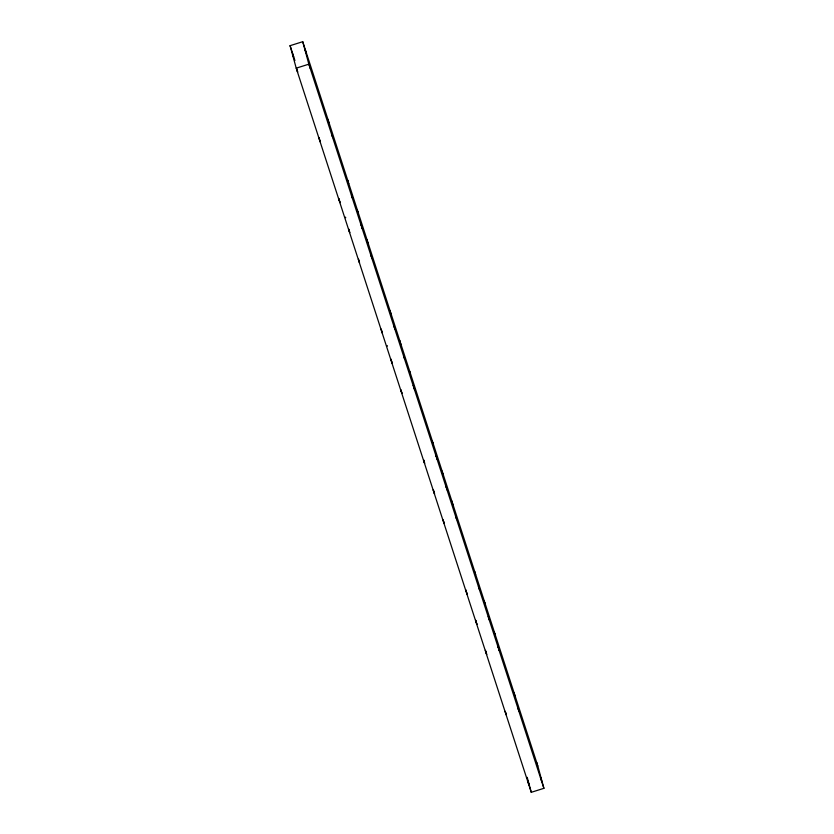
<?xml version="1.0" encoding="UTF-8"?>
<svg xmlns="http://www.w3.org/2000/svg" width="834" height="834" viewBox="0 0 834 834"><rect width="100%" height="100%" fill="white"/><g stroke="black" fill="none" stroke-linecap="round" stroke-linejoin="round"><path stroke-width="1.25" d="M290.096 45.672L302.732 41.7L537.784 765.841L543.904 788.328L531.268 792.3L296.216 68.159L290.096 45.672L294.923 60.528M296.216 68.159L308.841 64.187L302.732 41.7M296.497 68.315L296.508 68.492M345.724 217.737L345.516 217.142M465.852 590.055L467.123 594.152L466.717 592.724M293.359 56.472L293.61 57.181L293.359 56.243M297.436 71.463L297.686 72.172L297.436 71.234M319.151 138.09L319.766 140.258M338.979 199.17L338.729 198.461L338.99 199.399M433.378 489.975L434.556 493.832L433.982 491.862M443.302 520.552L443.062 519.874L444.199 523.429M292.546 53.678L293.214 56.014M296.623 68.68L297.279 70.744M319.933 140.779L320.339 141.947L319.933 140.519M381.503 330.16L381.117 329.034L381.503 330.41M400.935 390.01L401.988 393.512L401.738 392.574M485.795 651.458L485.398 650.301L485.972 652.271M308.841 64.187L543.904 788.328M443.448 521L444.084 523.022M424.026 461.15C422.317 456.062 425.913 467.436 424.193 461.682M339.136 199.628L340.043 202.662L339.469 200.692M349.092 230.32C347.371 225.201 351.041 236.783 349.269 230.872M297.279 71.005L296.623 68.909M328.231 120.732C326.323 114.988 330.191 126.862 328.242 121.024M485.961 651.979L486.712 654.502L486.139 652.532M381.659 330.66L382.379 333.089L381.826 331.192M540.964 778.8C539.275 773.066 542.84 784.846 541.13 779.05M514.411 694.284C516.173 700.268 512.472 688.04 514.234 694.024M494.698 633.569C496.459 639.553 492.758 627.324 494.531 633.308M474.942 572.958C473.232 567.183 476.808 579.005 475.109 573.219M488.807 618.13C487.035 612.125 490.746 624.374 488.974 618.39M442.374 472.638C440.623 466.706 444.313 478.893 442.541 472.899M456.24 517.81C454.551 512.076 458.116 523.856 456.406 518.06M436.651 457.459C434.962 451.726 438.528 463.506 436.818 457.71M409.974 372.569C411.694 378.365 408.107 366.533 409.807 372.318M390.218 311.968C388.467 306.036 392.157 318.234 390.395 312.229M404.083 357.129C402.311 351.135 406.033 363.384 404.261 357.4M357.65 211.638C355.899 205.706 359.59 217.903 357.828 211.909M371.526 256.809C369.837 251.086 373.403 262.866 371.693 257.07M351.938 196.459C350.186 190.538 353.877 202.714 352.104 196.73M332.391 136.005C334.142 141.947 330.504 129.916 332.224 135.744M305.505 50.978C303.753 45.046 307.444 57.233 305.671 51.239M505.675 712.987C503.903 706.992 507.614 719.242 505.852 713.247M466.383 591.921L465.81 589.992M433.816 491.601L433.284 489.839M387.216 345.568L387.383 346.11M401.425 391.542L401.592 392.074M401.248 391.271L400.81 389.822M358.891 260.781C357.286 255.298 360.476 265.942 359.225 261.553M339.136 199.889L339.302 200.431M319.589 139.716L319.068 137.954M293.036 55.211L293.203 55.742M292.87 54.94L292.557 53.908M527.192 777.309L531.268 792.3M309.049 64.103L310.321 68.2L309.049 64.103M347.33 179.602L348.602 183.699L347.33 179.602M361.205 224.773L362.467 228.87L361.205 224.773M366.918 239.952L368.19 244.049L366.918 239.952M393.784 325.166L395.014 329.117L393.784 325.166M399.486 340.272L400.758 344.369L399.486 340.272M413.351 385.444L414.623 389.541L413.351 385.444M432.054 440.602L433.326 444.699L432.054 440.602M445.919 485.763L447.191 489.86L445.919 485.763M451.642 500.942L452.914 505.039L451.642 500.942M390.927 359.235L392.199 363.332L390.927 359.235M478.487 586.083L479.758 590.18L478.487 586.083M484.231 601.335L485.451 605.296L484.231 601.335M498.075 646.433L499.347 650.53L498.075 646.433M517.778 707.159L519.05 711.256L517.778 707.159M536.356 761.932L537.628 766.029L536.356 761.932M475.651 620.225L476.912 624.332L475.651 620.225M527.818 780.968L529.048 784.93L527.818 780.968"/></g></svg>
